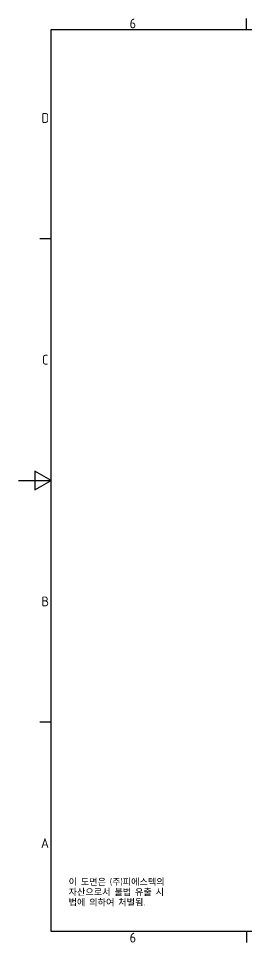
# Model space of a CAD drawing. Header units: millimetres. Extents: x 24815 to 37444, y -10619 to 6020.
# Drawn here: x 27097.4 to 27167.4, y -4472 to -4188.2 of the extents above; entities that cross this region are included whole.
import ezdxf

# ---------------------------------------------------------------- set-up
doc = ezdxf.new("R2010")
doc.units = ezdxf.units.MM
doc.layers.add('DPDM0487$0$경계(ISO)', color=7, linetype='Continuous', lineweight=25)
doc.layers.add('DPDM0487$0$기호(ISO)', color=5, linetype='Continuous', lineweight=25)
doc.styles.add('DPDM0487$0$문자 텍스트_PSTEK_POSCO', font='isocp.shx')

# ---------------------------------------------------------------- blocks, each defined once
blk = doc.blocks.new('DPDM0487$0$경계 Default Border')
at = {"layer": 'DPDM0487$0$경계(ISO)'}
for p, q in [((70, 287.0000076293945), (70, 290.4000091552734)), ((10, 222.7499961853027), (6.599999666213989, 222.7499961853027)), ((10, 74.25000190734863), (6.599999666213989, 74.25000190734863)), ((70, 10), (70, 6.599999666213989))]:
    blk.add_line(p, q, dxfattribs=at)
at = {"layer": 'DPDM0487$0$경계(ISO)', "flags": 128}
for points in [[(10, 10), (10, 287.0000076293945), (410, 287.0000076293945), (410, 10), (10, 10)], [(0, 148.5000038146973), (10, 148.5000038146973), (5, 151.3867473602295), (5, 145.6132507324219), (10, 148.5000038146973)]]:
    blk.add_lwpolyline(points, dxfattribs=at)
at = {"layer": 'DPDM0487$0$경계(ISO)', "color": 2, "char_height": 3.00000011920929, "attachment_point": 7, "style": 'DPDM0487$0$문자 텍스트_PSTEK_POSCO'}
for s, insert in [('6', (34.14453946055966, 287.3713945155963)), ('D', (7.078270083685684, 258.3463944559917)), ('C', (7.244539400955009, 184.0963944559917)), ('B', (7.078270083685684, 109.8463944559917)), ('A', (6.914400698149937, 35.61784856929444)), ('6', (34.14453946055966, 6.57139439638704))]:
    blk.add_mtext(s, dxfattribs=dict(at, insert=insert))

msp = doc.modelspace()

# ---------------------------------------------------------------- block references
msp.add_blockref('DPDM0487$0$경계 Default Border', (27097.40011649508, -4478.559945427103))

# ---------------------------------------------------------------- texts
at = {"layer": 'DPDM0487$0$기호(ISO)', "color": 7, "insert": (27112.79474189997, -4452.331672987179), "char_height": 2.000000029802322, "width": 51.24013826054251, "attachment_point": 1, "line_spacing_factor": 0.9442214369773865, "style": 'DPDM0487$0$문자 텍스트_PSTEK_POSCO'}
msp.add_mtext('{이 도면은 (주)피에스텍의\\P자산으로서 불법 유출 시 \\P법에 의하여 처벌됨.}', dxfattribs=at)

doc.saveas('drawing.dxf')
